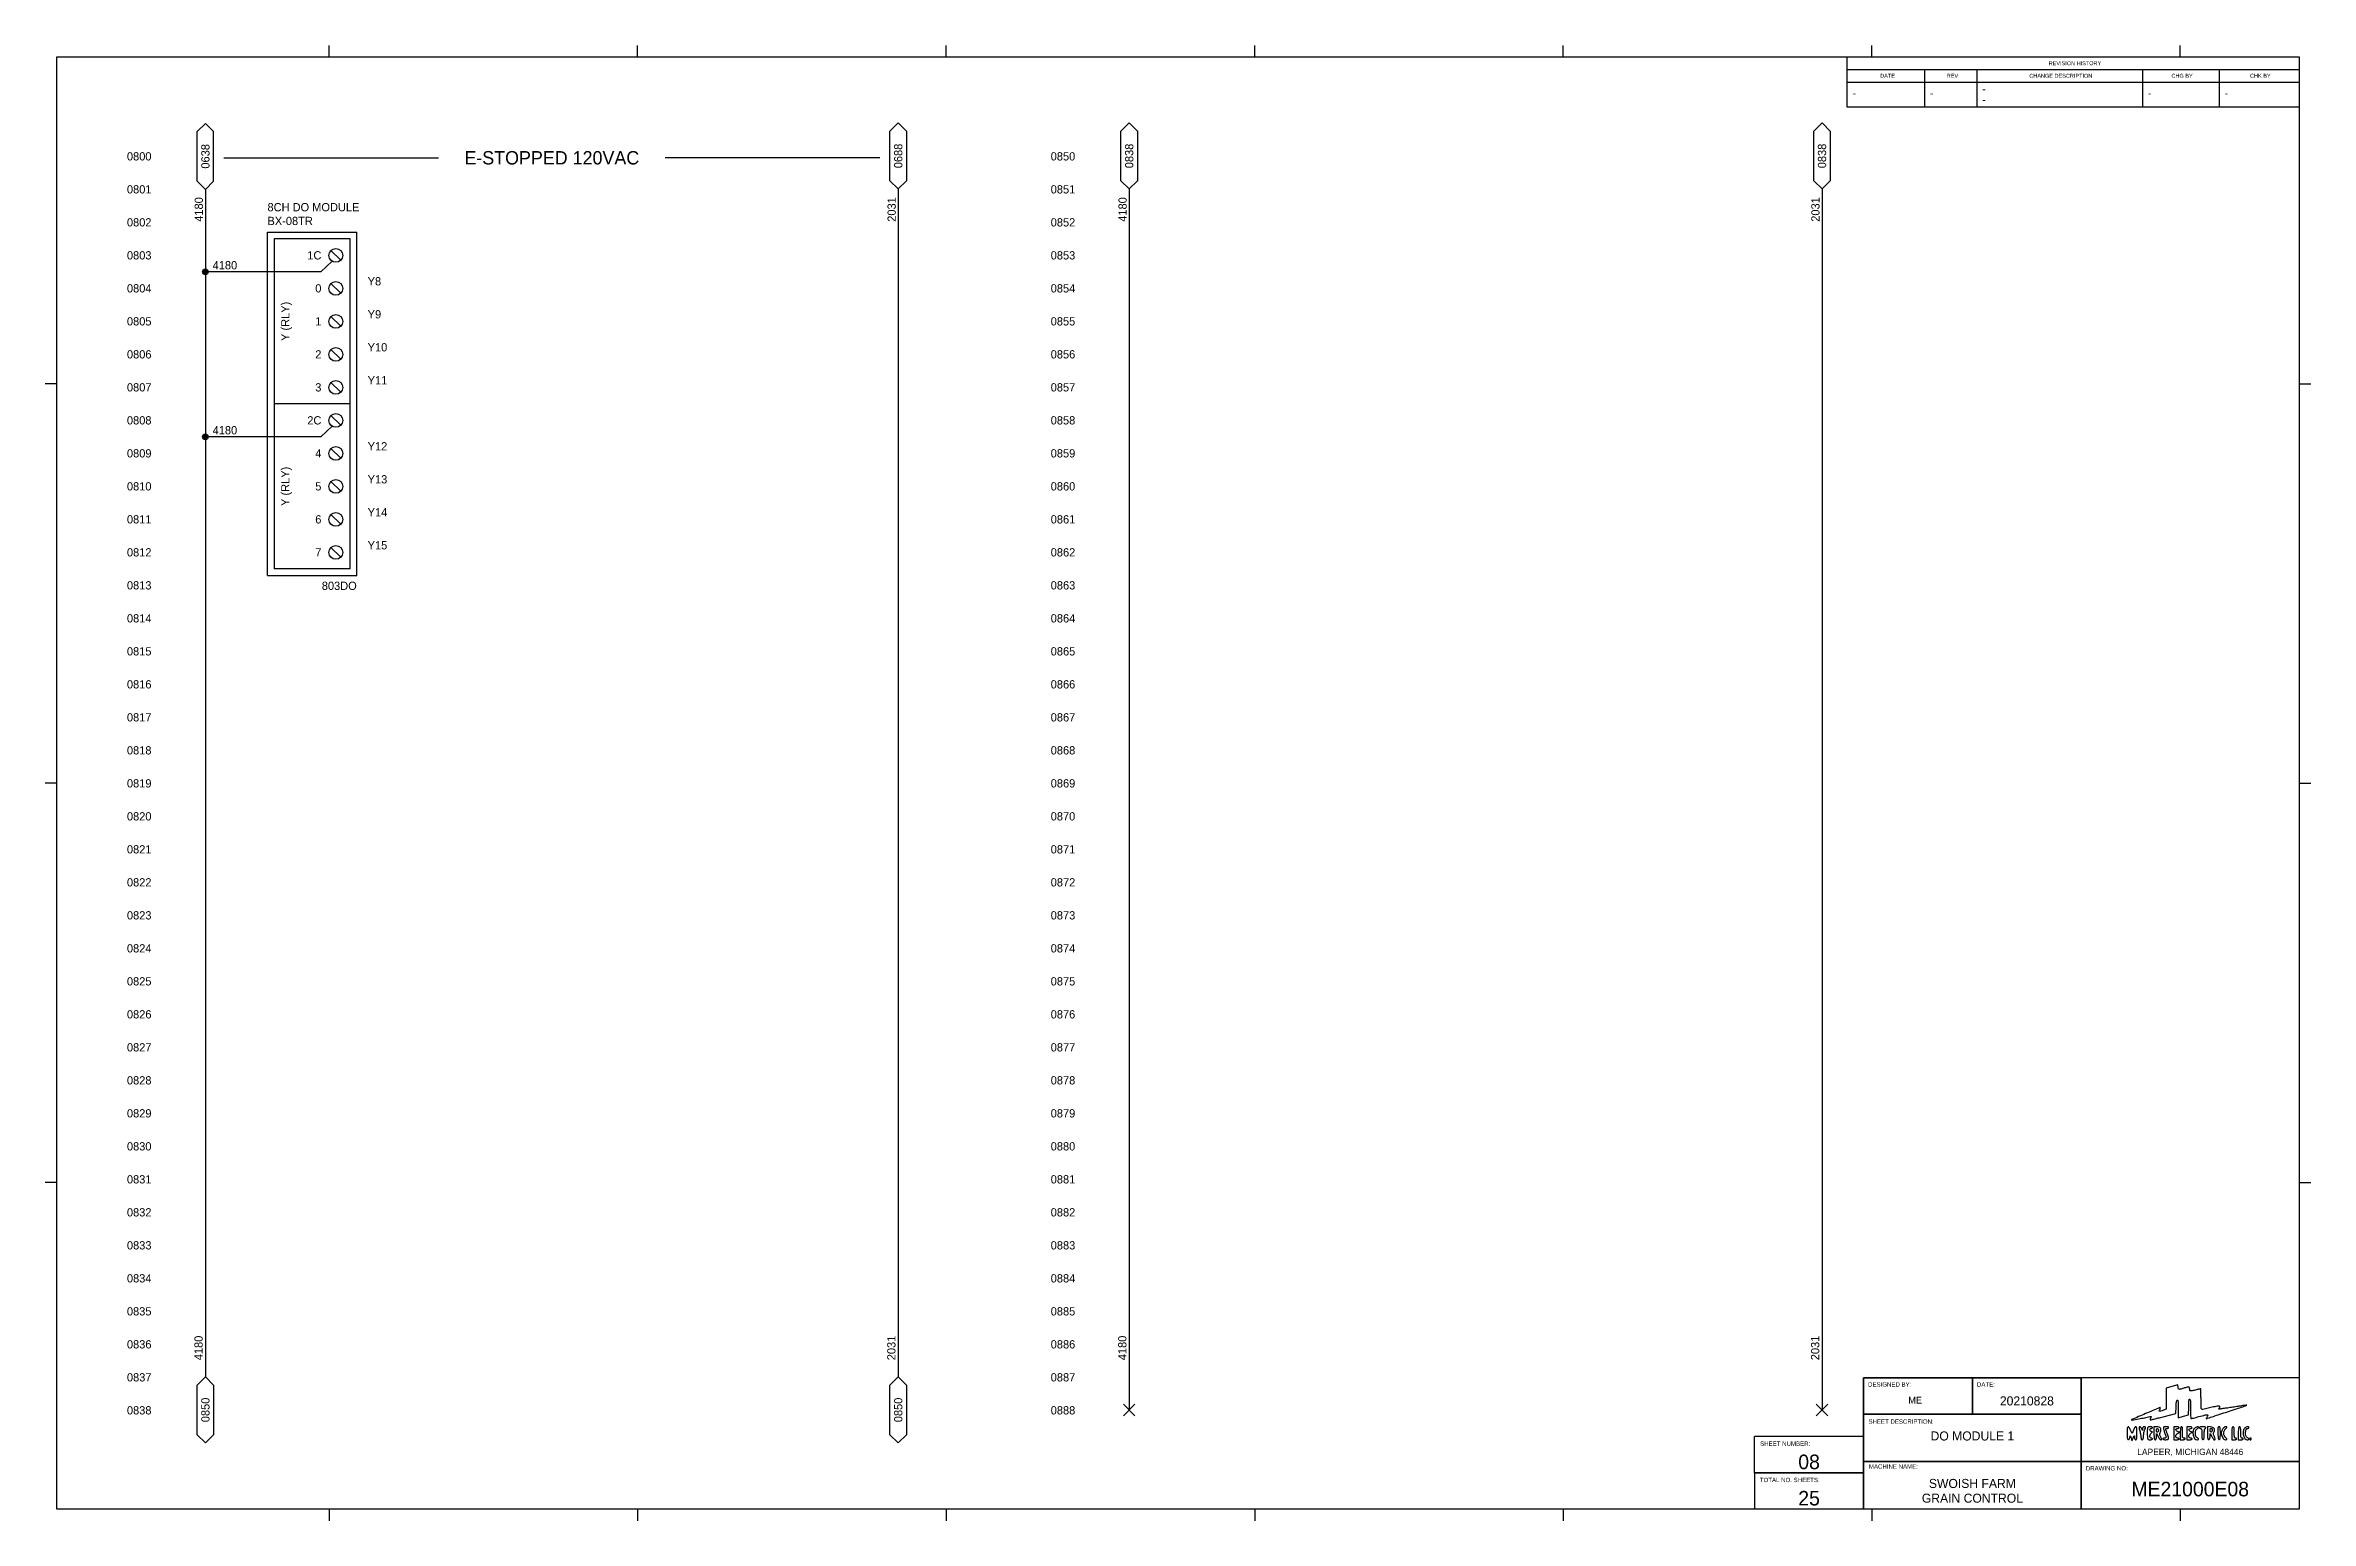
# Model space of a CAD drawing. Header units: inches. Extents: x -0.2 to 34.2, y -0.2 to 22.2.
import ezdxf
from ezdxf.enums import TextEntityAlignment as Align

# ---------------------------------------------------------------- set-up
doc = ezdxf.new("R2010")
doc.units = ezdxf.units.IN
doc.header["$MEASUREMENT"] = 0
for name, color, linetype in [('ATTRIBUTE', 3, 'Continuous'), ('ATTRIBUTES', 1, 'Continuous'), ('GRAPHIC', 2, 'Continuous'), ('TITLE BLOCK', 8, 'Continuous')]:
    doc.layers.add(name, color=color, linetype=linetype)
doc.styles.add('Text Style48', font='arial.ttf')
doc.styles.add('Title Block', font='arial.ttf')

# ---------------------------------------------------------------- blocks, each defined once
blk = doc.blocks.new('*U3')
at = {"color": 4}
for s, p in [('0800', (1.247, -1.506)), ('0850', (15.247, -1.506)), ('0801', (1.247, -2.006)), ('0851', (15.247, -2.006)), ('0802', (1.247, -2.506)), ('0852', (15.247, -2.506)), ('0803', (1.247, -3.006)), ('0853', (15.247, -3.006)), ('0804', (1.247, -3.506)), ('0854', (15.247, -3.506)), ('0805', (1.247, -4.006)), ('0855', (15.247, -4.006)), ('0806', (1.247, -4.506)), ('0856', (15.247, -4.506)), ('0807', (1.247, -5.006)), ('0857', (15.247, -5.006)), ('0808', (1.247, -5.506)), ('0858', (15.247, -5.506)), ('0809', (1.247, -6.006)), ('0859', (15.247, -6.006)), ('0810', (1.247, -6.506)), ('0860', (15.247, -6.506)), ('0811', (1.247, -7.006)), ('0861', (15.247, -7.006)), ('0812', (1.247, -7.506)), ('0862', (15.247, -7.506)), ('0813', (1.247, -8.006)), ('0863', (15.247, -8.006)), ('0814', (1.247, -8.506)), ('0864', (15.247, -8.506)), ('0815', (1.247, -9.006)), ('0865', (15.247, -9.006)), ('0816', (1.247, -9.506)), ('0866', (15.247, -9.506)), ('0817', (1.247, -10.006)), ('0867', (15.247, -10.006)), ('0818', (1.247, -10.506)), ('0868', (15.247, -10.506)), ('0819', (1.247, -11.006)), ('0869', (15.247, -11.006)), ('0820', (1.247, -11.506)), ('0870', (15.247, -11.506)), ('0821', (1.247, -12.006)), ('0871', (15.247, -12.006)), ('0822', (1.247, -12.506)), ('0872', (15.247, -12.506)), ('0823', (1.247, -13.006)), ('0873', (15.247, -13.006)), ('0824', (1.247, -13.506)), ('0874', (15.247, -13.506)), ('0825', (1.247, -14.006)), ('0875', (15.247, -14.006)), ('0826', (1.247, -14.506)), ('0876', (15.247, -14.506)), ('0827', (1.247, -15.006)), ('0877', (15.247, -15.006)), ('0828', (1.247, -15.506)), ('0878', (15.247, -15.506)), ('0829', (1.247, -16.006)), ('0879', (15.247, -16.006)), ('0830', (1.247, -16.506)), ('0880', (15.247, -16.506)), ('0831', (1.247, -17.006)), ('0881', (15.247, -17.006)), ('0832', (1.247, -17.506)), ('0882', (15.247, -17.506)), ('0833', (1.247, -18.006)), ('0883', (15.247, -18.006)), ('0834', (1.247, -18.506)), ('0884', (15.247, -18.506)), ('0835', (1.247, -19.006)), ('0885', (15.247, -19.006)), ('0836', (1.247, -19.506)), ('0886', (15.247, -19.506)), ('0837', (1.247, -20.006)), ('0887', (15.247, -20.006)), ('0838', (1.247, -20.506)), ('0888', (15.247, -20.506))]:
    blk.add_text(s, height=0.125, dxfattribs=at).set_placement(p, align=Align.MIDDLE_CENTER)
blk = doc.blocks.new('*U16')
for points in [[(32.054, -20.144), (31.965, -20.168), (31.965, -20.327), (31.965, -20.486), (31.923, -20.504, -0.011575), (31.883, -20.519, -0.123232), (31.867, -20.521, -0.429207), (31.861, -20.514, -0.075017), (31.868, -20.496, 0.016852), (31.873, -20.486, 0.025956), (31.876, -20.477, 0.023649), (31.878, -20.469, 0.279589), (31.877, -20.467, 0.284075), (31.868, -20.465, 0.000271), (31.655, -20.556, 0.000261), (31.442, -20.646, 0.53109), (31.441, -20.652, 0.246522), (31.448, -20.654, 0.00061), (31.546, -20.636, 0.004193), (31.64, -20.618, 0.007465), (31.717, -20.601, -0.015975), (31.734, -20.598, -0.282061), (31.739, -20.6, -0.273563), (31.739, -20.605, -0.015249), (31.732, -20.62, 0.017165), (31.727, -20.631, 0.026009), (31.723, -20.64, 0.023795), (31.721, -20.647, 0.264845), (31.722, -20.65, 0.252928), (31.726, -20.651, 0.000628), (31.781, -20.638, 0.003645), (31.845, -20.622, 0.002235), (31.919, -20.603), (32.112, -20.552), (32.115, -20.455, -0.010367), (32.118, -20.412, -0.026178), (32.122, -20.381, -0.031698), (32.127, -20.36, -0.239908), (32.134, -20.352, -0.419857), (32.142, -20.356, -0.045779), (32.146, -20.378, -0.024307), (32.149, -20.416, -0.005069), (32.15, -20.483), (32.15, -20.618), (32.226, -20.596), (32.303, -20.575), (32.307, -20.456, -0.006157), (32.312, -20.343, -0.658537), (32.322, -20.339, -0.186335), (32.333, -20.365, -0.005262), (32.334, -20.485, 0.005914), (32.335, -20.541, 0.009837), (32.337, -20.589, 0.003836), (32.34, -20.629, 0.391449), (32.343, -20.632, 0.061218), (32.35, -20.631, 0.00131), (32.382, -20.623, 0.002999), (32.42, -20.613, 0.002016), (32.463, -20.601, -0.003186), (32.559, -20.576, -0.067949), (32.588, -20.572, -0.478278), (32.595, -20.581, -0.088254), (32.586, -20.603, 0.012281), (32.576, -20.619, 0.091596), (32.573, -20.627, 0.398502), (32.575, -20.63, 0.138134), (32.581, -20.63, -0.003563), (32.594, -20.626, -0.00004), (32.681, -20.598, -0.000124), (32.78, -20.565, -0.000081), (32.896, -20.527, 0.001179), (33.01, -20.49, 0.001986), (33.105, -20.458, 0.000178), (33.19, -20.429, 0.555583), (33.19, -20.428, 0.236023), (33.187, -20.427, 0.000327), (33.126, -20.435, 0.002563), (33.057, -20.446, 0.001565), (32.976, -20.459, -0.003318), (32.894, -20.471, -0.005578), (32.826, -20.48, -0.001265), (32.767, -20.488, -0.449485), (32.764, -20.485, -0.11724), (32.765, -20.481, -0.028143), (32.768, -20.475, -0.027379), (32.773, -20.469, -0.024139), (32.779, -20.463, 0.467866), (32.777, -20.449, 0.180834), (32.756, -20.443, 0.025752), (32.684, -20.455, 0.002782), (32.521, -20.491, -0.190393), (32.506, -20.489, -0.219476), (32.497, -20.476, -0.042404), (32.494, -20.444, -0.002122), (32.494, -20.337, 0.001799), (32.493, -20.276, 0.003005), (32.493, -20.224, 0.000364), (32.492, -20.179, 0.422075), (32.491, -20.178, 0.051145), (32.488, -20.178, 0.000352), (32.469, -20.183, 0.00137), (32.446, -20.189, 0.000875), (32.42, -20.196, -0.007336), (32.36, -20.211, -0.089549), (32.337, -20.212, -0.269745), (32.326, -20.204, -0.098452), (32.322, -20.184, 0.096414), (32.318, -20.163, 0.269666), (32.307, -20.155, 0.097854), (32.284, -20.156, 0.009273), (32.231, -20.171, -0.006091), (32.178, -20.187, -0.11754), (32.161, -20.187, -0.279731), (32.152, -20.179, -0.043108), (32.147, -20.155), (32.144, -20.12)], [(31.376, -20.853, 0.007316), (31.376, -20.903, 0.03703), (31.379, -20.931, 0.08138), (31.385, -20.946, 0.273713), (31.393, -20.951, 0.168316), (31.4, -20.949, 0.08124), (31.407, -20.942, 0.064959), (31.412, -20.931, 0.046944), (31.415, -20.918, -0.004779), (31.419, -20.895, -0.516008), (31.421, -20.894, -0.198593), (31.424, -20.897, -0.002061), (31.433, -20.927), (31.446, -20.97), (31.465, -20.927, -0.002235), (31.478, -20.897, -0.18041), (31.482, -20.894, -0.528171), (31.484, -20.895, -0.006158), (31.485, -20.918, 0.041084), (31.487, -20.932, 0.082191), (31.491, -20.943, 0.115162), (31.497, -20.949, 0.148642), (31.505, -20.951, 0.258593), (31.514, -20.946, 0.093584), (31.519, -20.932, 0.039364), (31.522, -20.905, 0.006994), (31.523, -20.853, 0.013793), (31.521, -20.779, 0.202366), (31.51, -20.756, 0.473475), (31.494, -20.759, 0.029852), (31.47, -20.807), (31.448, -20.859), (31.425, -20.807, 0.025807), (31.401, -20.761, 0.482182), (31.387, -20.759, 0.196031), (31.377, -20.78, 0.011101)], [(31.567, -20.819, -0.011228), (31.574, -20.847, -0.010219), (31.579, -20.875, -0.010287), (31.583, -20.9, -0.032245), (31.584, -20.918, 0.039687), (31.586, -20.932, 0.085127), (31.589, -20.943, 0.122098), (31.595, -20.949, 0.146572), (31.603, -20.951, 0.173501), (31.611, -20.948, 0.129272), (31.617, -20.94, 0.071071), (31.62, -20.926, 0.021401), (31.621, -20.904, -0.029143), (31.623, -20.882, -0.015863), (31.627, -20.855, -0.015759), (31.632, -20.828, -0.024047), (31.639, -20.806, 0.006971), (31.65, -20.774, 0.108397), (31.651, -20.762, 0.306008), (31.646, -20.757, 0.065683), (31.633, -20.755, 0.079521), (31.622, -20.757, 0.130985), (31.615, -20.762, 0.118265), (31.61, -20.77, 0.05793), (31.608, -20.783), (31.607, -20.81), (31.594, -20.783, 0.041935), (31.588, -20.772, 0.047128), (31.58, -20.763, 0.052891), (31.572, -20.757, 0.139403), (31.565, -20.755, 0.270303), (31.559, -20.759, 0.136249), (31.557, -20.768, 0.049563), (31.559, -20.786, 0.008812)], [(31.681, -20.795, 0.020019), (31.679, -20.815, 0.008766), (31.679, -20.841, 0.008659), (31.679, -20.868, 0.011456), (31.681, -20.894, 0.012553), (31.684, -20.929, 0.119947), (31.69, -20.943, 0.198295), (31.7, -20.95, 0.045204), (31.721, -20.951, 0.032751), (31.735, -20.951, 0.050337), (31.746, -20.948, 0.065043), (31.754, -20.944, 0.249719), (31.757, -20.939, 0.148195), (31.755, -20.934, 0.098894), (31.751, -20.93, 0.082425), (31.745, -20.928, 0.064853), (31.738, -20.927, -0.299278), (31.724, -20.918, -0.111821), (31.72, -20.894, -0.087579), (31.726, -20.866, -0.134363), (31.741, -20.846, 0.005777), (31.755, -20.835, 0.22845), (31.757, -20.832, 0.395521), (31.755, -20.83, 0.011517), (31.741, -20.829, -0.224035), (31.726, -20.822, -0.153467), (31.72, -20.804, -0.166632), (31.724, -20.787, -0.247969), (31.738, -20.779, 0.064853), (31.745, -20.779, 0.082425), (31.751, -20.776, 0.098894), (31.755, -20.772, 0.148195), (31.757, -20.767, 0.249255), (31.754, -20.762, 0.065248), (31.746, -20.758, 0.050468), (31.735, -20.756, 0.032852), (31.721, -20.755, 0.039619), (31.701, -20.756, 0.15851), (31.691, -20.762, 0.139501), (31.685, -20.773, 0.028245)], [(31.781, -20.853, 0.006994), (31.782, -20.905, 0.039364), (31.785, -20.932, 0.093584), (31.79, -20.946, 0.258593), (31.8, -20.951, 0.171382), (31.808, -20.949, 0.12597), (31.814, -20.941, 0.071752), (31.817, -20.927, 0.023085), (31.819, -20.905), (31.819, -20.859), (31.843, -20.905, 0.029092), (31.854, -20.923, 0.036571), (31.866, -20.938, 0.03977), (31.877, -20.948, 0.167418), (31.886, -20.951, 0.107056), (31.895, -20.95, 0.307114), (31.898, -20.945, 0.098199), (31.895, -20.935, 0.009507), (31.884, -20.912, -0.028488), (31.874, -20.89, -0.074064), (31.87, -20.872, -0.074591), (31.872, -20.855, -0.029202), (31.879, -20.832, 0.067378), (31.886, -20.797, 0.179306), (31.879, -20.774, 0.173835), (31.859, -20.759, 0.062714), (31.823, -20.755), (31.781, -20.755)], [(31.849, -20.81, -0.063462), (31.848, -20.819, -0.063483), (31.844, -20.828, -0.069477), (31.839, -20.834, -0.116646), (31.833, -20.838, -0.186684), (31.827, -20.838, -0.16323), (31.822, -20.833, -0.092267), (31.819, -20.824, -0.034783), (31.818, -20.81, -0.034783), (31.819, -20.797, -0.092267), (31.822, -20.787, -0.16323), (31.827, -20.783, -0.186684), (31.833, -20.783, -0.116646), (31.839, -20.786, -0.069477), (31.844, -20.793, -0.063483), (31.848, -20.801, -0.063462)], [(31.924, -20.764, 0.185345), (31.923, -20.771, 0.012116), (31.927, -20.791, 0.016298), (31.933, -20.814, 0.011366), (31.942, -20.841, -0.004936), (31.961, -20.896, -0.082876), (31.964, -20.915, -0.305016), (31.958, -20.924, -0.093948), (31.941, -20.927, 0.048028), (31.931, -20.928, 0.068025), (31.923, -20.93, 0.088204), (31.918, -20.934, 0.191087), (31.916, -20.939, 0.277684), (31.919, -20.944, 0.052312), (31.929, -20.948, 0.042582), (31.943, -20.951, 0.027026), (31.959, -20.951, 0.060806), (31.989, -20.948, 0.293992), (32, -20.936, 0.120504), (31.999, -20.912, 0.008947), (31.978, -20.849, -0.003873), (31.963, -20.803, -0.079133), (31.961, -20.788, -0.31512), (31.965, -20.782, -0.087652), (31.978, -20.779, 0.04941), (31.988, -20.779, 0.069405), (31.995, -20.776, 0.089576), (32, -20.772, 0.186826), (32.002, -20.767, 0.359992), (31.995, -20.758, 0.038107), (31.966, -20.755, 0.037892), (31.937, -20.756, 0.229395)], [(32.082, -20.853), (32.082, -20.951), (32.122, -20.951, 0.029145), (32.137, -20.951, 0.045523), (32.15, -20.948, 0.057272), (32.159, -20.944, 0.26699), (32.162, -20.939, 0.191087), (32.16, -20.934, 0.088204), (32.155, -20.93, 0.068025), (32.147, -20.928, 0.048028), (32.137, -20.927, -0.22988), (32.119, -20.918, -0.177271), (32.112, -20.897, -0.131929), (32.12, -20.87, -0.130712), (32.14, -20.852), (32.167, -20.837), (32.14, -20.827, -0.104724), (32.121, -20.815, -0.188258), (32.113, -20.799, -0.257133), (32.12, -20.785, -0.155961), (32.137, -20.779, 0.048028), (32.147, -20.779, 0.068025), (32.155, -20.776, 0.088204), (32.16, -20.772, 0.191087), (32.162, -20.767, 0.266956), (32.159, -20.762, 0.057262), (32.15, -20.758, 0.04552), (32.137, -20.756, 0.029145), (32.122, -20.755), (32.082, -20.755)], [(32.18, -20.853), (32.18, -20.951), (32.213, -20.951, 0.034237), (32.227, -20.951, 0.039166), (32.239, -20.948, 0.042873), (32.249, -20.944, 0.138974), (32.254, -20.939, 0.21303), (32.255, -20.935, 0.177792), (32.252, -20.93, 0.099774), (32.245, -20.928, 0.045834), (32.235, -20.927, -0.117317), (32.221, -20.923, -0.215978), (32.214, -20.914, -0.069512), (32.211, -20.894, -0.005651), (32.213, -20.841, 0.00763), (32.215, -20.795, 0.04558), (32.213, -20.772, 0.116497), (32.208, -20.759, 0.240237), (32.199, -20.755, 0.258373), (32.19, -20.76, 0.093426), (32.184, -20.774, 0.039346), (32.181, -20.802, 0.006998)], [(32.279, -20.853), (32.279, -20.951), (32.319, -20.951, 0.029145), (32.334, -20.951, 0.045523), (32.347, -20.948, 0.057272), (32.356, -20.944, 0.26699), (32.359, -20.939, 0.191087), (32.357, -20.934, 0.088204), (32.351, -20.93, 0.068025), (32.343, -20.928, 0.048028), (32.334, -20.927, -0.22988), (32.316, -20.918, -0.177271), (32.309, -20.897, -0.131929), (32.317, -20.87, -0.130712), (32.337, -20.852), (32.364, -20.837), (32.337, -20.827, -0.073774), (32.317, -20.817, -0.21909), (32.31, -20.804, -0.256412), (32.316, -20.791, -0.092814), (32.334, -20.783, 0.062734), (32.355, -20.775, 0.412254), (32.357, -20.765, 0.231771), (32.346, -20.757, 0.040045), (32.319, -20.755), (32.279, -20.755)], [(32.395, -20.779, 0.157965), (32.373, -20.824, 0.093693), (32.375, -20.883, 0.104867), (32.397, -20.933, 0.238867), (32.433, -20.951, 0.067597), (32.45, -20.949, 0.342889), (32.456, -20.942, 0.213846), (32.451, -20.931, 0.037361), (32.432, -20.917, -0.080305), (32.421, -20.907, -0.081907), (32.413, -20.894, -0.063489), (32.409, -20.877, -0.027883), (32.408, -20.853, -0.027883), (32.409, -20.829, -0.063489), (32.413, -20.812, -0.081907), (32.421, -20.799, -0.080305), (32.432, -20.789, 0.025323), (32.442, -20.782, 0.03201), (32.45, -20.775, 0.033519), (32.455, -20.769, 0.163755), (32.457, -20.764, 0.339728), (32.451, -20.756, 0.126675), (32.435, -20.756, 0.075222), (32.414, -20.765, 0.060543)], [(32.469, -20.767, 0.148195), (32.471, -20.772, 0.098894), (32.475, -20.776, 0.082425), (32.481, -20.779, 0.064853), (32.488, -20.779, -0.241448), (32.497, -20.784, -0.103378), (32.502, -20.797, -0.044348), (32.505, -20.821, -0.008455), (32.506, -20.865, 0.008455), (32.507, -20.91, 0.044348), (32.51, -20.934, 0.103378), (32.515, -20.947, 0.241448), (32.524, -20.951, 0.241448), (32.533, -20.947, 0.103378), (32.539, -20.934, 0.044348), (32.542, -20.91, 0.008455), (32.543, -20.865, -0.01259), (32.544, -20.832, -0.022889), (32.546, -20.804, -0.020168), (32.55, -20.783, -0.350432), (32.555, -20.779, 0.099038), (32.56, -20.779, 0.097945), (32.564, -20.776, 0.097945), (32.566, -20.772, 0.099038), (32.567, -20.767, 0.295869), (32.564, -20.762, 0.04382), (32.553, -20.758, 0.037669), (32.537, -20.756, 0.023598), (32.518, -20.755, 0.023598), (32.499, -20.756, 0.037669), (32.484, -20.758, 0.04382), (32.472, -20.762, 0.295869)], [(32.592, -20.852, 0.00721), (32.593, -20.903, 0.036993), (32.596, -20.931, 0.081942), (32.601, -20.946, 0.273266), (32.61, -20.951, 0.189289), (32.618, -20.948, 0.095755), (32.624, -20.94, 0.061849), (32.629, -20.925, 0.026537), (32.631, -20.905), (32.635, -20.859), (32.659, -20.905, 0.032145), (32.682, -20.944, 0.245611), (32.7, -20.953, 0.484084), (32.708, -20.943, 0.042423), (32.696, -20.906, -0.020374), (32.687, -20.881, -0.065919), (32.684, -20.863, -0.085082), (32.685, -20.848, -0.050766), (32.692, -20.831, 0.105404), (32.7, -20.803, 0.180604), (32.694, -20.781, 0.147367), (32.672, -20.765, 0.064415), (32.637, -20.757), (32.592, -20.753)], [(32.664, -20.807, -0.041303), (32.661, -20.818, -0.056112), (32.657, -20.827, -0.069458), (32.652, -20.833, -0.193098), (32.647, -20.835, -0.193098), (32.642, -20.833, -0.069458), (32.637, -20.827, -0.056112), (32.633, -20.818, -0.041303), (32.631, -20.807, -0.04615), (32.63, -20.795, -0.12236), (32.633, -20.786, -0.161672), (32.639, -20.781, -0.100145), (32.647, -20.779, -0.100145), (32.656, -20.781, -0.161672), (32.662, -20.786, -0.12236), (32.664, -20.795, -0.04615)], [(32.75, -20.853, 0.008462), (32.752, -20.9, 0.032832), (32.756, -20.929, 0.057973), (32.762, -20.946, 0.291159), (32.77, -20.951, 0.293716), (32.778, -20.946, 0.065472), (32.783, -20.93, 0.03385), (32.786, -20.902, 0.007802), (32.787, -20.853, 0.006304), (32.786, -20.799, 0.045192), (32.783, -20.773, 0.124489), (32.777, -20.76, 0.220503), (32.766, -20.755, 0.218721), (32.756, -20.76, 0.136927), (32.75, -20.772, 0.046094), (32.748, -20.798, 0.005761)], [(32.843, -20.764, 0.094659), (32.828, -20.779, 0.041125), (32.814, -20.803, 0.040818), (32.804, -20.829, 0.069353), (32.801, -20.853, 0.081353), (32.806, -20.885, 0.058894), (32.822, -20.918, 0.062991), (32.842, -20.943, 0.192104), (32.863, -20.951, 0.039041), (32.881, -20.95, 0.371636), (32.885, -20.945, 0.182794), (32.882, -20.935, 0.013412), (32.862, -20.915, -0.061571), (32.853, -20.902, -0.039751), (32.845, -20.886, -0.039427), (32.84, -20.869, -0.055778), (32.838, -20.853, -0.055778), (32.84, -20.837, -0.039427), (32.845, -20.82, -0.039751), (32.853, -20.804, -0.061571), (32.862, -20.792, 0.01161), (32.872, -20.782, 0.016057), (32.88, -20.773, 0.012597), (32.886, -20.765, 0.157369), (32.887, -20.761, 0.356709), (32.883, -20.756, 0.068557), (32.871, -20.755, 0.056583), (32.855, -20.758, 0.072396)], [(32.961, -20.853), (32.961, -20.951), (32.997, -20.951, 0.031626), (33.012, -20.951, 0.048861), (33.023, -20.948, 0.06271), (33.032, -20.944, 0.254951), (33.034, -20.939, 0.148195), (33.033, -20.934, 0.098894), (33.029, -20.93, 0.082425), (33.023, -20.928, 0.064853), (33.016, -20.927, -0.241448), (33.007, -20.922, -0.103378), (33.001, -20.909, -0.044348), (32.998, -20.885, -0.008455), (32.997, -20.841, 0.008455), (32.997, -20.796, 0.044348), (32.994, -20.772, 0.103378), (32.988, -20.76, 0.241448), (32.979, -20.755, 0.258593), (32.97, -20.76, 0.093584), (32.964, -20.774, 0.039364), (32.961, -20.802, 0.006994)], [(33.059, -20.853), (33.059, -20.951), (33.096, -20.951, 0.031626), (33.11, -20.951, 0.048861), (33.122, -20.948, 0.06271), (33.13, -20.944, 0.254951), (33.133, -20.939, 0.148195), (33.131, -20.934, 0.098894), (33.127, -20.93, 0.082425), (33.121, -20.928, 0.064853), (33.114, -20.927, -0.241448), (33.105, -20.922, -0.103378), (33.099, -20.909, -0.044348), (33.096, -20.885, -0.008455), (33.096, -20.841, 0.008455), (33.095, -20.796, 0.044348), (33.092, -20.772, 0.103378), (33.086, -20.76, 0.241448), (33.077, -20.755, 0.258593), (33.068, -20.76, 0.093584), (33.063, -20.774, 0.039364), (33.06, -20.802, 0.006994)], [(33.152, -20.782, 0.126643), (33.134, -20.83, 0.08921), (33.138, -20.888, 0.103093), (33.16, -20.935, 0.231798), (33.195, -20.951, 0.067597), (33.212, -20.949, 0.342889), (33.218, -20.942, 0.213846), (33.213, -20.931, 0.037361), (33.194, -20.917, -0.194574), (33.173, -20.889, -0.074599), (33.169, -20.84, -0.083057), (33.179, -20.795, -0.305325), (33.201, -20.779, 0.070083), (33.208, -20.779, 0.085896), (33.214, -20.776, 0.100138), (33.217, -20.772, 0.138107), (33.219, -20.767, 0.324907), (33.211, -20.757, 0.134586), (33.192, -20.756, 0.087499), (33.169, -20.765, 0.097748)], [(33.231, -20.939, 0.099038), (33.232, -20.944, 0.097945), (33.234, -20.948, 0.097945), (33.238, -20.951, 0.099038), (33.243, -20.951, 0.099038), (33.248, -20.951, 0.097945), (33.252, -20.948, 0.097945), (33.255, -20.944, 0.099038), (33.255, -20.939, 0.099038), (33.255, -20.934, 0.097945), (33.252, -20.93, 0.097945), (33.248, -20.928, 0.099038), (33.243, -20.927, 0.099038), (33.238, -20.928, 0.097945), (33.234, -20.93, 0.097945), (33.232, -20.934, 0.099038)]]:
    blk.add_lwpolyline(points, format="xyb", close=True)
at = {"layer": 'TITLE BLOCK'}
for p, q in [((0, -22.002), (0, 0)), ((0, 0), (33.98, 0)), ((4.125, 0), (4.125, 0.176)), ((8.801, 0), (8.801, 0.176)), ((13.476, 0), (13.476, 0.176)), ((18.152, 0), (18.152, 0.176)), ((22.827, 0), (22.827, 0.176)), ((27.131, -0.763), (27.131, 0)), ((27.503, 0), (27.503, 0.176)), ((32.178, 0), (32.178, 0.176)), ((33.98, 0), (33.98, -22.002)), ((27.131, -0.19), (28.303, -0.19)), ((27.136, 0), (33.98, 0)), ((28.303, -0.19), (28.303, -0.38)), ((28.303, -0.19), (29.095, -0.19)), ((28.303, -0.19), (28.303, -0.38)), ((29.095, -0.19), (29.095, -0.38)), ((29.095, -0.19), (31.608, -0.19)), ((29.095, -0.19), (29.095, -0.38)), ((31.608, -0.19), (31.608, -0.38)), ((31.608, -0.19), (32.77, -0.19)), ((31.608, -0.19), (31.608, -0.38)), ((32.77, -0.19), (32.77, -0.38)), ((32.77, -0.19), (33.98, -0.19)), ((32.77, -0.19), (32.77, -0.38)), ((33.98, 0), (33.98, -0.763)), ((27.131, -0.38), (28.303, -0.38)), ((28.303, -0.38), (28.303, -0.763)), ((28.303, -0.38), (29.095, -0.38)), ((28.303, -0.38), (28.303, -0.763)), ((29.095, -0.38), (29.095, -0.763)), ((29.095, -0.38), (31.608, -0.38)), ((29.095, -0.38), (29.095, -0.763)), ((31.608, -0.38), (31.608, -0.763)), ((31.608, -0.38), (32.77, -0.38)), ((31.608, -0.38), (31.608, -0.763)), ((32.77, -0.38), (32.77, -0.763)), ((32.77, -0.38), (33.98, -0.38)), ((32.77, -0.38), (32.77, -0.763)), ((33.98, -0.763), (27.131, -0.763)), ((0, -4.951), (-0.176, -4.951)), ((33.98, -4.951), (34.156, -4.951)), ((0, -11.001), (-0.176, -11.001)), ((33.98, -11.001), (34.156, -11.001)), ((0, -17.052), (-0.176, -17.052)), ((33.98, -17.052), (34.156, -17.052)), ((33.98, -20.012), (30.68, -20.012)), ((27.379, -20.902), (25.729, -20.902)), ((25.729, -21.452), (25.729, -20.902)), ((25.729, -21.452), (25.729, -22.002)), ((33.98, -22.002), (0, -22.002)), ((4.125, -22.002), (4.125, -22.178)), ((8.801, -22.002), (8.801, -22.178)), ((13.476, -22.002), (13.476, -22.178)), ((18.152, -22.002), (18.152, -22.178)), ((22.827, -22.002), (22.827, -22.178)), ((27.503, -22.002), (27.503, -22.178)), ((32.178, -22.002), (32.178, -22.178))]:
    blk.add_line(p, q, dxfattribs=at)
at = {"layer": 'TITLE BLOCK', "linetype": 'Continuous', "lineweight": 35}
for p, q in [((27.379, -22.002), (27.379, -20.012)), ((27.379, -20.012), (30.68, -20.012)), ((29.029, -20.012), (29.029, -20.562)), ((30.68, -22.002), (30.68, -20.012)), ((27.379, -20.562), (30.68, -20.562)), ((27.379, -21.282), (30.68, -21.282)), ((30.68, -21.282), (33.98, -21.282)), ((25.729, -21.452), (27.379, -21.452))]:
    blk.add_line(p, q, dxfattribs=at)
blk.add_text('LAPEER, MICHIGAN 48446', height=0.09563).set_placement((32.33, -21.136), align=Align.MIDDLE_CENTER)
at = {"layer": 'ATTRIBUTE'}
for p in [(27.212, -0.61), (28.384, -0.61), (29.176, -0.546), (29.176, -0.71), (31.689, -0.61), (32.851, -0.61)]:
    blk.add_text('-', height=0.125, dxfattribs=at).set_placement(p)
blk.add_text('ME', height=0.1031, dxfattribs=at).set_placement((28.162, -20.352), align=Align.MIDDLE_CENTER)
for tag, height, p in [('DESDATE', 0.138, (29.855, -20.363)), ('DESCRIPTION1', 0.138, (29.029, -20.894)), ('SHEET', 0.22, (26.554, -21.287)), ('DESCRIPTION2', 0.138, (29.029, -21.117)), ('MACHNAME1', 0.138, (29.029, -21.614)), ('DRAWINGNUM', 0.22, (32.33, -21.7)), ('MACHNAME2', 0.138, (29.029, -21.837))]:
    blk.add_attdef(tag, text='', height=height, dxfattribs=at).set_placement(p, align=Align.MIDDLE)
blk.add_attdef('TOTAL', text='', height=0.22, dxfattribs=at).set_placement((26.554, -21.837), align=Align.MIDDLE_CENTER)
at = {"layer": 'TITLE BLOCK'}
for s, insert, char_height, attachment_point, style in [('DATE', (27.632, -0.315), 0.06, 7, 'Text Style48'), ('REV', (28.641, -0.315), 0.06, 7, 'Text Style48'), ('CHANGE DESCRIPTION', (29.892, -0.316), 0.06, 7, 'Text Style48'), ('REVISION HISTORY', (30.185, -0.126), 0.06, 7, 'Text Style48'), ('CHG BY', (32.046, -0.316), 0.06, 7, 'Text Style48'), ('CHK BY', (33.237, -0.316), 0.06, 7, 'Text Style48'), ('DESIGNED BY:', (27.448, -20.081), 0.06601, 1, 'Title Block'), ('DATE:', (29.098, -20.081), 0.066, 1, 'Title Block'), ('SHEET DESCRIPTION:', (27.454, -20.643), 0.06601, 1, 'Title Block'), ('SHEET NUMBER:', (25.813, -20.978), 0.06601, 1, 'Title Block'), ('TOTAL NO. SHEETS:', (25.808, -21.528), 0.06601, 1, 'Title Block'), ('MACHINE NAME:', (27.461, -21.324), 0.06601, 1, 'Title Block')]:
    blk.add_mtext(s, dxfattribs=dict(at, insert=insert, char_height=char_height, attachment_point=attachment_point, style=style))
at = {"layer": 'TITLE BLOCK', "insert": (30.748, -21.351), "char_height": 0.06601, "width": 0.63532, "attachment_point": 1, "style": 'Title Block'}
blk.add_mtext('DRAWING NO:', dxfattribs=at)
blk = doc.blocks.new('New Hex Ref')
at = {"color": 4}
for p, q in [((0, 0), (0.125, 0.125)), ((0.125, -0.125), (0, 0)), ((0.125, 0.125), (0.875, 0.125)), ((0.875, 0.125), (1, 0)), ((1, 0), (0.875, -0.125)), ((0.875, -0.125), (0.125, -0.125))]:
    blk.add_line(p, q, dxfattribs=at)
blk.add_attdef('LNXXXX', text='', height=0.125, dxfattribs=at).set_placement((0.5, 0), align=Align.MIDDLE_CENTER)
blk = doc.blocks.new('WIRE REFERENCE')
at = {"color": 4}
for p, q in [((0.125, 0.125), (0, 0)), ((0.125, -0.125), (0, 0)), ((0.125, 0.125), (0.875, 0.125)), ((0.875, 0.125), (1, 0)), ((0.875, -0.125), (1, 0)), ((0.125, -0.125), (0.875, -0.125))]:
    blk.add_line(p, q, dxfattribs=at)
blk.add_attdef('LNXXXX', text='', height=0.125, dxfattribs=at).set_placement((0.5, 0), align=Align.MIDDLE_CENTER)
blk = doc.blocks.new('WIRE NODE')
h = blk.add_hatch(color=256)
edge = h.paths.add_edge_path()
edge.add_arc((0, 0), 0.0428, 0, 360)
blk.add_circle((0, 0), 0.0428)
blk = doc.blocks.new('DO_MODULE_(BX-08TR)')
at = {"color": 2}
for p, q in [((-1.141, -4.851), (-1.14, 0.351)), ((-1.14, 0.351), (0.213, 0.351)), ((0.213, -4.851), (0.213, 0.351)), ((-1.039, 0.25), (-1.039, -2.25)), ((0.111, 0.25), (-1.039, 0.25)), ((0.111, -2.25), (0.111, 0.25)), ((0.111, -2.25), (-1.039, -2.25)), ((-1.039, -2.25), (-1.039, -4.75)), ((0.111, -4.75), (0.111, -2.25)), ((0.111, -4.75), (-1.039, -4.75)), ((0.111, -4.75), (-1.039, -4.75)), ((-1.141, -4.851), (0.213, -4.851))]:
    blk.add_line(p, q, dxfattribs=at)
at = {"layer": 'GRAPHIC'}
for p, q in [((-0.178, 0.074), (-0.03, -0.074)), ((-0.178, -0.426), (-0.03, -0.574)), ((-0.178, -0.926), (-0.03, -1.074)), ((-0.178, -1.426), (-0.03, -1.574)), ((-0.178, -1.926), (-0.03, -2.074)), ((-0.178, -2.426), (-0.03, -2.574)), ((-0.178, -2.926), (-0.03, -3.074)), ((-0.178, -3.426), (-0.03, -3.574)), ((-0.178, -3.926), (-0.03, -4.074)), ((-0.178, -4.426), (-0.03, -4.574))]:
    blk.add_line(p, q, dxfattribs=at)
for centre in [(-0.104, 0), (-0.104, -0.5), (-0.104, -1), (-0.104, -1.5), (-0.104, -2), (-0.104, -2.5), (-0.104, -3), (-0.104, -3.5), (-0.104, -4), (-0.104, -4.5)]:
    blk.add_circle(centre, 0.104, dxfattribs=at)
at = {"color": 1, "insert": (-1.14, 0.457), "char_height": 0.125, "width": 1.90424, "attachment_point": 7}
blk.add_mtext('8CH DO MODULE\\PBX-08TR', dxfattribs=at)
at = {"color": 1}
blk.add_attdef('REF', text='', height=0.125, dxfattribs=at).set_placement((0.213, -5.007), align=Align.MIDDLE_RIGHT)
at = {"layer": 'ATTRIBUTES'}
for s, p in [('1C', (-0.323, 0)), ('0', (-0.323, -0.5)), ('1', (-0.323, -1)), ('2', (-0.323, -1.5)), ('3', (-0.323, -2)), ('2C', (-0.323, -2.5)), ('4', (-0.323, -3)), ('5', (-0.323, -3.5)), ('6', (-0.323, -4)), ('7', (-0.323, -4.5))]:
    blk.add_text(s, height=0.125, dxfattribs=at).set_placement(p, align=Align.MIDDLE_RIGHT)
for p in [(-0.87, -1), (-0.87, -3.5)]:
    blk.add_text('Y (RLY)', height=0.125, rotation=90, dxfattribs=at).set_placement(p, align=Align.MIDDLE_CENTER)

msp = doc.modelspace()

# ---------------------------------------------------------------- linework, layer by layer
for p, q in [((2.53, 20.474), (5.781, 20.474)), ((12.47, 20.474), (9.219, 20.474)), ((2.25, 19.996), (2.25, 2.002)), ((12.75, 20.002), (12.75, 2.002)), ((16.25, 20.002), (16.25, 1.502)), ((26.75, 20.002), (26.75, 1.502)), ((4.169, 18.909), (4.002, 18.746)), ((4.002, 18.746), (2.25, 18.746)), ((4.002, 16.246), (2.25, 16.246)), ((4.169, 16.409), (4.002, 16.246)), ((16.162, 1.414), (16.338, 1.591)), ((16.338, 1.414), (16.162, 1.591)), ((26.662, 1.414), (26.838, 1.591)), ((26.838, 1.414), (26.662, 1.591))]:
    msp.add_line(p, q)

# ---------------------------------------------------------------- block references
ref = msp.add_blockref('*U16', (0, 22.002))
ref.add_attrib('DRAWINGNUM', 'ME21000E08', dxfattribs={"layer": 'ATTRIBUTE', "height": 0.22}).set_placement((32.33, 0.303), align=Align.MIDDLE)
ref.add_attrib('SHEET', '08', dxfattribs={"layer": 'ATTRIBUTE', "height": 0.22}).set_placement((26.554, 0.715), align=Align.MIDDLE)
ref.add_attrib('TOTAL', '25', dxfattribs={"layer": 'ATTRIBUTE', "height": 0.22}).set_placement((26.554, 0.165), align=Align.MIDDLE_CENTER)
ref.add_attrib('DESCRIPTION1', 'DO MODULE 1', dxfattribs={"layer": 'ATTRIBUTE', "height": 0.13751}).set_placement((29.029, 1.108), align=Align.MIDDLE)
ref.add_attrib('MACHNAME1', 'SWOISH FARM', dxfattribs={"layer": 'ATTRIBUTE', "height": 0.13751}).set_placement((29.029, 0.388), align=Align.MIDDLE)
ref.add_attrib('MACHNAME2', 'GRAIN CONTROL', dxfattribs={"layer": 'ATTRIBUTE', "height": 0.13751}).set_placement((29.029, 0.165), align=Align.MIDDLE)
ref.add_attrib('DESDATE', '20210828', dxfattribs={"layer": 'ATTRIBUTE', "height": 0.1375}).set_placement((29.855, 1.639), align=Align.MIDDLE)
at = {"rotation": 90}
for name, p, values in [('WIRE REFERENCE', (2.25, 19.996), {'LNXXXX': '0638'}), ('New Hex Ref', (12.75, 20.002), {'LNXXXX': '0688'}), ('New Hex Ref', (16.25, 20.002), {'LNXXXX': '0838'}), ('New Hex Ref', (26.75, 20.002), {'LNXXXX': '0838'}), ('New Hex Ref', (2.25, 1.002), {'LNXXXX': '0850'}), ('New Hex Ref', (12.75, 1.002), {'LNXXXX': '0850'})]:
    msp.add_blockref(name, p, dxfattribs=at).add_auto_attribs(values)
for name, p in [('*U3', (0, 22.002)), ('WIRE NODE', (2.25, 18.746)), ('WIRE NODE', (2.25, 16.246))]:
    msp.add_blockref(name, p)
msp.add_blockref('DO_MODULE_(BX-08TR)', (4.331, 18.996)).add_auto_attribs({'REF': '803DO'})

# ---------------------------------------------------------------- texts
msp.add_text('E-STOPPED 120VAC', height=0.20257).set_placement((7.5, 20.474), align=Align.MIDDLE_CENTER)
for s, p in [('4180', (2.25, 19.877)), ('2031', (12.75, 19.877)), ('4180', (16.25, 19.877)), ('2031', (26.75, 19.877))]:
    msp.add_text(s, height=0.125, rotation=90).set_placement(p, align=Align.BOTTOM_RIGHT)
for s, p in [('4180', (2.36, 18.746)), ('Y8', (4.709, 18.503)), ('Y9', (4.709, 18.003)), ('Y10', (4.709, 17.503)), ('Y11', (4.709, 17.003)), ('4180', (2.36, 16.246)), ('Y12', (4.709, 16.003)), ('Y13', (4.709, 15.503)), ('Y14', (4.709, 15.003)), ('Y15', (4.709, 14.503))]:
    msp.add_text(s, height=0.125).set_placement(p, align=Align.BOTTOM_LEFT)
for s, p in [('4180', (2.146, 2.627)), ('2031', (12.646, 2.627)), ('4180', (16.146, 2.627)), ('2031', (26.646, 2.627))]:
    msp.add_text(s, height=0.125, rotation=90).set_placement(p, align=Align.MIDDLE_RIGHT)

doc.saveas('drawing.dxf')
